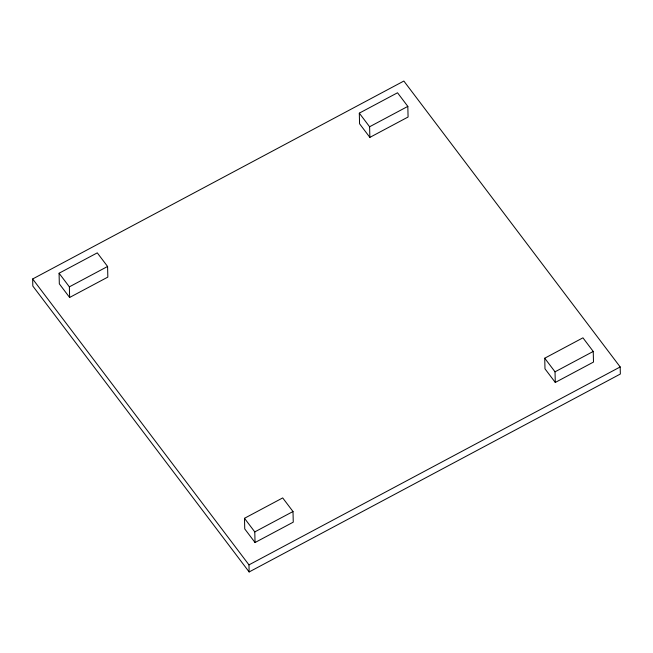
<?xml version="1.0" encoding="UTF-8"?>
<svg xmlns="http://www.w3.org/2000/svg" width="653" height="653" viewBox="0 0 653 653"><rect width="100%" height="100%" fill="white"/><g stroke="black" fill="none" stroke-linecap="round" stroke-linejoin="round"><path stroke-width="0.98" d="M32.65 278.97L403.856 81.045L620.179 366.953L620.35 374.03L249.144 571.955L32.821 286.047L32.65 278.97L248.973 564.869L249.144 571.955M59.072 273.232L97.281 252.858L107.582 266.473L107.843 277.092L69.626 297.466L59.325 283.851L59.072 273.232L69.373 286.847L69.626 297.466M359.305 113.149L397.522 92.775L407.823 106.39L408.084 117.009L369.867 137.383L359.566 123.768L359.305 113.149L369.606 126.764L369.867 137.383M69.373 286.847L107.582 266.473M369.606 126.764L407.823 106.39M244.483 518.294L282.7 497.921L293.001 511.528L293.262 522.155L255.045 542.529L244.744 528.914L244.483 518.294L254.784 531.909L255.045 542.529M544.724 358.211L582.941 337.83L593.242 351.445L593.495 362.064L555.287 382.446L544.986 368.831L544.724 358.211L555.026 371.818L555.287 382.446M254.784 531.909L293.001 511.528M555.026 371.818L593.242 351.445M248.973 564.869L620.179 366.953"/></g></svg>
